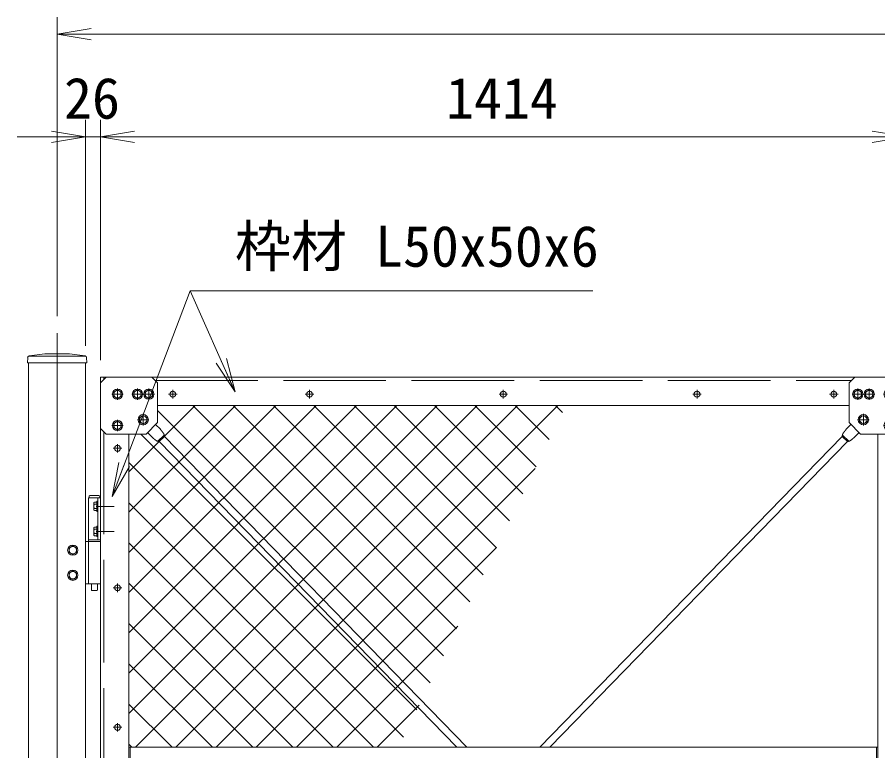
# Model space of a CAD drawing. Units: millimetres, scale not verified. Extents: x -6300 to 6300, y -4455 to 4455.
# Drawn here: x -3729 to -2219, y 36 to 1324 of the extents above; entities that cross this region are included whole.
import ezdxf
from ezdxf.enums import TextEntityAlignment as Align

# ---------------------------------------------------------------- set-up
doc = ezdxf.new("R2010")
doc.units = ezdxf.units.MM
doc.header["$LTSCALE"] = 30
doc.linetypes.add('DASHED', pattern=[7.5, 6, -1.5])
doc.linetypes.add('USER1', pattern=[50.8, 31.75, -6.35, 6.35, -6.35])
for name, color, linetype, lineweight in [('0-1_D-STR1', 1, 'Continuous', 18), ('0-2_D-BMK', 2, 'USER1', 13), ('0-6_D-STR-DIM', 7, 'Continuous', 9), ('0-7_0', 7, 'Continuous', 9), ('0-8_D-STR-TXT', 7, 'Continuous', 9), ('0-9_D-STR3', 3, 'Continuous', 13), ('0-A_D-STR2', 7, 'Continuous', 9)]:
    doc.layers.add(name, color=color, linetype=linetype, lineweight=lineweight)
doc.styles.add('ＭＳ ゴシック', font='')
doc.styles.get('ＭＳ ゴシック').set_extended_font_data('MS Gothic')

# ---------------------------------------------------------------- blocks, each defined once
blk = doc.blocks.new('_Open')
at = {"layer": '0-7_0'}
blk.add_line((-30, 5), (0, 0), dxfattribs=at)
blk.add_lwpolyline([(-30, -5), (0, 0), (-30, 0)], dxfattribs=at)
blk = doc.blocks.new('U29')
at = {"layer": '0-2_D-BMK'}
for p, q in [((300, 0), (-300, 0)), ((0, -300), (0, 300))]:
    blk.add_line(p, q, dxfattribs=at)
at = {"layer": '0-9_D-STR3'}
blk.add_lwpolyline([(194.9, 112.5), (0, 225), (-194.9, 112.5), (-194.9, -112.5), (0, -225), (194.9, -112.5)], close=True, dxfattribs=at)
for radius in [270, 194.9]:
    blk.add_circle((0, 0), radius, dxfattribs=at)
blk = doc.blocks.new('U50')
at = {"layer": '0-9_D-STR3'}
blk.add_line((2700, -2400), (2100, -3000), dxfattribs=at)
blk.add_lwpolyline([(2700, -2400), (2700, -300), (2400, 0), (0, 0), (-300, -300), (-300, -2700), (0, -3000), (2100, -3000)], dxfattribs=at)
at = {"layer": '0-6_D-STR-DIM'}
for p in [(600, -900), (1650.1, -900), (2250.1, -900), (600, -2550), (1956.2, -2243.8)]:
    blk.add_blockref('U29', p, dxfattribs=at)
blk = doc.blocks.new('U53')
at = {"layer": '0-2_D-BMK'}
for p, q in [((721.6, -450), (-409.6, -450)), ((721.6, -1770), (-409.6, -1770))]:
    blk.add_line(p, q, dxfattribs=at)
at = {"layer": '0-9_D-STR3'}
for p, q in [((-630, 0), (0, 0)), ((-630, 0), (-630, -4530)), ((-75, 120), (-555, 120)), ((-555, 0), (-75, 0)), ((-135, 0), (-135, -2220)), ((0, 0), (0, -4530)), ((-348, -281.1), (-348, -618.9)), ((-315.6, -225), (-183, -225)), ((-315.6, -337.2), (-183, -337.2)), ((-183, -180), (-135, -180)), ((-183, -225), (-183, -675)), ((-135, -180), (-135, -720)), ((-315.6, -562.8), (-183, -562.8)), ((-315.6, -675), (-183, -675)), ((-348, -1601.1), (-348, -1938.9)), ((-315.6, -1545), (-183, -1545)), ((-315.6, -1657.2), (-183, -1657.2)), ((-183, -1500), (-135, -1500)), ((-183, -1545), (-183, -1995)), ((-135, -1500), (-135, -2040)), ((-630, -2220), (0, -2220)), ((-315.6, -1882.8), (-183, -1882.8)), ((-315.6, -1995), (-183, -1995)), ((-1455, -2535), (-1650, -2647.2)), ((-1650, -2647.2), (-1650, -2872.8)), ((-1455, -2535), (-1260, -2647.2)), ((-1260, -2647.2), (-1260, -2872.8)), ((-780, -2310), (-630, -2310)), ((-630, -2310), (0, -2310)), ((-1455, -2985), (-1650, -2872.8)), ((-1455, -2985), (-1260, -2872.8)), ((-1455, -3855), (-1650, -3967.2)), ((-1650, -4192.8), (-1650, -3967.2)), ((-1455, -3855), (-1260, -3967.2)), ((-1260, -4192.8), (-1260, -3967.2)), ((-1455, -4305), (-1650, -4192.8)), ((-1455, -4305), (-1260, -4192.8)), ((-780, -4530), (-630, -4530)), ((-630, -4530), (0, -4530)), ((-475.5, -4530), (-475.5, -4860)), ((-154.5, -4530), (-154.5, -4860)), ((-475.5, -4860), (-445.5, -4890)), ((-445.5, -4890), (-184.5, -4890)), ((-184.5, -4890), (-154.5, -4860))]:
    blk.add_line(p, q, dxfattribs=at)
for points in [[(-183, -180), (-183, -720), (-135, -720)], [(-183, -1500), (-183, -2040), (-135, -2040)]]:
    blk.add_lwpolyline(points, dxfattribs=at)
for centre, radius in [((-1455, -2760), 270), ((-1455, -2760), 195), ((-1455, -4080), 270), ((-1455, -4080), 195)]:
    blk.add_circle(centre, radius, dxfattribs=at)
for centre, radius, start, end in [((-537.5, 60), 62.5, 106.2602, 253.7398), ((-92.5, 60), 62.5, 286.2602, 73.7398), ((-283.2, -281.1), 64.8, 120, 240), ((-135.6, -450), 212.4, 147.93138, 212.06862), ((-283.2, -618.9), 64.8, 120, 240), ((-283.2, -1601.1), 64.8, 120, 240), ((-135.6, -1770), 212.4, 147.93138, 212.06862), ((-283.2, -1938.9), 64.8, 120, 240)]:
    blk.add_arc(centre, radius, start, end, dxfattribs=at)

msp = doc.modelspace()

# ---------------------------------------------------------------- linework, layer by layer
at = {"layer": '0-1_D-STR1'}
for p, q in [((-3711.06, 726.67), (-3711.51, 717.16)), ((-3709.5, 729.16), (-3609.41, 729.16)), ((-3680.91, 733.16), (-3708.46, 729.5)), ((-3680.91, 733.16), (-3637.91, 733.16)), ((-3637.91, 733.16), (-3610.36, 729.5)), ((-3607.76, 726.67), (-3607.31, 717.16)), ((-3711.51, 717.16), (-3607.31, 717.16)), ((-3709.41, 717.16), (-3709.41, -1107.84)), ((-3583.41, 692.16), (-3583.41, 682.16)), ((-3573.41, 692.16), (-3583.41, 692.16)), ((-3493.41, 692.16), (-2259.41, 692.16)), ((-3483.41, 642.16), (-2269.41, 642.16)), ((-3583.41, 602.16), (-3583.41, -667.84)), ((-3533.41, 592.16), (-3533.41, -657.84)), ((-2219.41, 592.16), (-2219.41, -15.84)), ((-2219.41, 42.16), (-3533.41, 42.16)), ((-3531.41, 42.16), (-3531.41, -107.84)), ((-2221.41, 42.16), (-2221.41, -15.84))]:
    msp.add_line(p, q, dxfattribs=at)
at = {"layer": '0-1_D-STR1', "linetype": 'DASHED'}
for p, q in [((-3577.41, 692.16), (-3577.41, 688.16)), ((-3487.41, 686.16), (-2265.41, 686.16)), ((-3577.41, 596.16), (-3577.41, -661.84))]:
    msp.add_line(p, q, dxfattribs=at)
at = {"layer": '0-1_D-STR1'}
msp.add_lwpolyline([(-3709.41, -1107.84), (-3609.41, -1107.84), (-3609.41, 717.16)], dxfattribs=at)
for centre, start, end in [((-3708.07, 726.53), 97.56971, 177.299), ((-3610.76, 726.53), 2.701, 82.43029)]:
    msp.add_arc(centre, 3, start, end, dxfattribs=at)
at = {"layer": '0-2_D-BMK'}
for p, q in [((-3659.41, 769.16), (-3659.41, -1147.84)), ((-3456.41, 669.6), (-3456.41, 654.72)), ((-3216.41, 669.6), (-3216.41, 654.72)), ((-2876.41, 669.6), (-2876.41, 654.72)), ((-2536.41, 669.6), (-2536.41, 654.72)), ((-2296.41, 669.6), (-2296.41, 654.72)), ((-3463.85, 662.16), (-3448.97, 662.16)), ((-3223.85, 662.16), (-3208.97, 662.16)), ((-2883.85, 662.16), (-2868.97, 662.16)), ((-2543.85, 662.16), (-2528.97, 662.16)), ((-2303.85, 662.16), (-2288.97, 662.16)), ((-3553.41, 574.6), (-3553.41, 559.72)), ((-3560.85, 567.16), (-3545.97, 567.16)), ((-3560.85, 322.16), (-3545.97, 322.16)), ((-3553.41, 329.6), (-3553.41, 314.72)), ((-3560.85, 77.16), (-3545.97, 77.16)), ((-3553.41, 84.6), (-3553.41, 69.72))]:
    msp.add_line(p, q, dxfattribs=at)
at = {"layer": '0-6_D-STR-DIM'}
for p, q in [((-3659.41, 799.16), (-3659.41, 1324.2)), ((-719.41, 1294.2), (-3599.41, 1294.2)), ((-3609.41, 747.16), (-3609.41, 1144.2)), ((-3583.41, 722.16), (-3583.41, 1144.2)), ((-3583.41, 722.16), (-3583.41, 1144.2)), ((-3669.41, 1114.2), (-3729.41, 1114.2)), ((-3583.41, 1114.2), (-3609.41, 1114.2)), ((-3523.41, 1114.2), (-2229.41, 1114.2)), ((-3523.41, 1114.2), (-3463.41, 1114.2)), ((-2229.41, 1114.2), (-2289.41, 1114.2))]:
    msp.add_line(p, q, dxfattribs=at)
at = {"layer": '0-8_D-STR-TXT'}
msp.add_line((-3426.05, 843.57), (-3347.84, 667.93), dxfattribs=at)
msp.add_lwpolyline([(-2719.21, 843.57), (-3426.05, 843.57), (-3562.11, 484.44)], dxfattribs=at)
at = {"layer": '0-9_D-STR3'}
for p, q in [((-3486.55, 609.02), (-3478.24, 600.47)), ((-2266.27, 609.02), (-2274.59, 600.47)), ((-3500.69, 594.88), (-3492.58, 586.53)), ((-3471.44, 590.35), (-3482.64, 579.45)), ((-2281.38, 590.35), (-2270.18, 579.45)), ((-2252.13, 594.88), (-2260.25, 586.53)), ((-3471.09, 587.89), (-3480.2, 579.04)), ((-3480.2, 579.04), (-2958.19, 42.16)), ((-3471.09, 587.89), (-2940.48, 42.16)), ((-2281.73, 587.89), (-2812.34, 42.16)), ((-2272.62, 579.04), (-2794.63, 42.16)), ((-2281.73, 587.89), (-2272.62, 579.04))]:
    msp.add_line(p, q, dxfattribs=at)
for points in [[(-3474.96, 596.5), (-3475.11, 596.7), (-3475.26, 596.89), (-3475.42, 597.08), (-3475.57, 597.28), (-3475.72, 597.47), (-3475.88, 597.66), (-3476.03, 597.85), (-3476.19, 598.05), (-3476.34, 598.24), (-3476.5, 598.43), (-3476.65, 598.61), (-3476.81, 598.8), (-3476.96, 598.99), (-3477.12, 599.18), (-3477.28, 599.37), (-3477.44, 599.55), (-3477.59, 599.74), (-3477.75, 599.92), (-3477.91, 600.11), (-3478.08, 600.29), (-3478.24, 600.47)], [(-3471.09, 587.89), (-3471.12, 588.14), (-3471.15, 588.38), (-3471.18, 588.63), (-3471.21, 588.87), (-3471.24, 589.12), (-3471.27, 589.36), (-3471.31, 589.61), (-3471.35, 589.85), (-3471.39, 590.09), (-3471.44, 590.33), (-3471.49, 590.57), (-3471.55, 590.81), (-3471.62, 591.04), (-3471.69, 591.27), (-3471.77, 591.5), (-3471.86, 591.73), (-3471.95, 591.96), (-3472.05, 592.18), (-3472.15, 592.4), (-3472.26, 592.62), (-3472.38, 592.83), (-3472.5, 593.05), (-3472.62, 593.26), (-3472.75, 593.47), (-3472.88, 593.68), (-3473.02, 593.89), (-3473.16, 594.1), (-3473.3, 594.3), (-3473.44, 594.51), (-3473.59, 594.71), (-3473.74, 594.91), (-3473.89, 595.11), (-3474.04, 595.32), (-3474.19, 595.51), (-3474.34, 595.71), (-3474.5, 595.91), (-3474.65, 596.11), (-3474.8, 596.3), (-3474.96, 596.5)], [(-2281.73, 587.89), (-2281.7, 588.14), (-2281.67, 588.38), (-2281.64, 588.63), (-2281.61, 588.87), (-2281.58, 589.12), (-2281.55, 589.36), (-2281.51, 589.61), (-2281.47, 589.85), (-2281.43, 590.09), (-2281.38, 590.33), (-2281.33, 590.57), (-2281.27, 590.81), (-2281.21, 591.04), (-2281.13, 591.27), (-2281.05, 591.5), (-2280.97, 591.73), (-2280.87, 591.96), (-2280.77, 592.18), (-2280.67, 592.4), (-2280.56, 592.62), (-2280.44, 592.83), (-2280.32, 593.05), (-2280.2, 593.26), (-2280.07, 593.47), (-2279.94, 593.68), (-2279.8, 593.89), (-2279.67, 594.1), (-2279.52, 594.3), (-2279.38, 594.51), (-2279.23, 594.71), (-2279.09, 594.91), (-2278.94, 595.11), (-2278.78, 595.32), (-2278.63, 595.51), (-2278.48, 595.71), (-2278.33, 595.91), (-2278.17, 596.11), (-2278.02, 596.3), (-2277.87, 596.5)], [(-2277.87, 596.5), (-2277.71, 596.7), (-2277.56, 596.89), (-2277.41, 597.08), (-2277.25, 597.28), (-2277.1, 597.47), (-2276.95, 597.66), (-2276.79, 597.85), (-2276.64, 598.05), (-2276.48, 598.24), (-2276.33, 598.43), (-2276.17, 598.61), (-2276.02, 598.8), (-2275.86, 598.99), (-2275.7, 599.18), (-2275.54, 599.37), (-2275.39, 599.55), (-2275.23, 599.74), (-2275.07, 599.92), (-2274.91, 600.11), (-2274.75, 600.29), (-2274.59, 600.47)], [(-3488.7, 583.14), (-3488.89, 583.3), (-3489.08, 583.46), (-3489.27, 583.62), (-3489.46, 583.78), (-3489.64, 583.94), (-3489.83, 584.09), (-3490.02, 584.25), (-3490.21, 584.41), (-3490.39, 584.57), (-3490.58, 584.73), (-3490.76, 584.89), (-3490.95, 585.06), (-3491.13, 585.22), (-3491.31, 585.38), (-3491.5, 585.54), (-3491.68, 585.71), (-3491.86, 585.87), (-3492.04, 586.03), (-3492.22, 586.2), (-3492.4, 586.37), (-3492.58, 586.53)], [(-3480.2, 579.04), (-3480.44, 579.08), (-3480.69, 579.11), (-3480.93, 579.15), (-3481.18, 579.18), (-3481.42, 579.22), (-3481.66, 579.26), (-3481.91, 579.3), (-3482.15, 579.35), (-3482.39, 579.4), (-3482.63, 579.45), (-3482.87, 579.51), (-3483.1, 579.58), (-3483.33, 579.65), (-3483.56, 579.73), (-3483.79, 579.82), (-3484.01, 579.91), (-3484.24, 580.01), (-3484.46, 580.11), (-3484.67, 580.22), (-3484.89, 580.34), (-3485.1, 580.46), (-3485.31, 580.59), (-3485.52, 580.72), (-3485.73, 580.85), (-3485.94, 580.99), (-3486.14, 581.13), (-3486.35, 581.27), (-3486.55, 581.42), (-3486.75, 581.57), (-3486.95, 581.72), (-3487.14, 581.88), (-3487.34, 582.03), (-3487.54, 582.19), (-3487.73, 582.35), (-3487.93, 582.51), (-3488.12, 582.66), (-3488.31, 582.82), (-3488.5, 582.98), (-3488.7, 583.14)], [(-2272.62, 579.04), (-2272.38, 579.08), (-2272.14, 579.11), (-2271.89, 579.15), (-2271.65, 579.18), (-2271.4, 579.22), (-2271.16, 579.26), (-2270.91, 579.3), (-2270.67, 579.35), (-2270.43, 579.4), (-2270.19, 579.45), (-2269.96, 579.51), (-2269.72, 579.58), (-2269.49, 579.65), (-2269.26, 579.73), (-2269.03, 579.82), (-2268.81, 579.91), (-2268.59, 580.01), (-2268.37, 580.11), (-2268.15, 580.22), (-2267.93, 580.34), (-2267.72, 580.46), (-2267.51, 580.59), (-2267.3, 580.72), (-2267.09, 580.85), (-2266.88, 580.99), (-2266.68, 581.13), (-2266.48, 581.27), (-2266.27, 581.42), (-2266.07, 581.57), (-2265.88, 581.72), (-2265.68, 581.88), (-2265.48, 582.03), (-2265.29, 582.19), (-2265.09, 582.35), (-2264.9, 582.51), (-2264.7, 582.66), (-2264.51, 582.82), (-2264.32, 582.98), (-2264.13, 583.14)], [(-2264.13, 583.14), (-2263.94, 583.3), (-2263.75, 583.46), (-2263.56, 583.62), (-2263.37, 583.78), (-2263.18, 583.94), (-2262.99, 584.09), (-2262.8, 584.25), (-2262.62, 584.41), (-2262.43, 584.57), (-2262.24, 584.73), (-2262.06, 584.89), (-2261.88, 585.06), (-2261.69, 585.22), (-2261.51, 585.38), (-2261.33, 585.54), (-2261.15, 585.71), (-2260.96, 585.87), (-2260.78, 586.03), (-2260.6, 586.2), (-2260.42, 586.37), (-2260.25, 586.53)]]:
    msp.add_lwpolyline(points, dxfattribs=at)
for centre in [(-3456.41, 662.16), (-3216.41, 662.16), (-2876.41, 662.16), (-2536.41, 662.16), (-2296.41, 662.16), (-3553.41, 567.16), (-3553.41, 322.16), (-3553.41, 77.16)]:
    msp.add_circle(centre, 5.25, dxfattribs=at)
at = {"layer": '0-A_D-STR2'}
for p, q in [((-3533.41, 525.72), (-3416.97, 642.16)), ((-3533.41, 455.01), (-3346.26, 642.16)), ((-3533.41, 384.3), (-3275.55, 642.16)), ((-3533.41, 313.59), (-3204.84, 642.16)), ((-3533.41, 242.88), (-3134.13, 642.16)), ((-3533.41, 172.17), (-3063.41, 642.16)), ((-3533.41, 101.46), (-2992.7, 642.16)), ((-3521.99, 42.16), (-2921.99, 642.16)), ((-3451.28, 42.16), (-2851.28, 642.16)), ((-2981.54, 202.5), (-3421.2, 642.16)), ((-3380.57, 42.16), (-2780.57, 642.16)), ((-2958.31, 249.98), (-3350.49, 642.16)), ((-2935.07, 297.45), (-3279.78, 642.16)), ((-2911.83, 344.92), (-3209.07, 642.16)), ((-2888.6, 392.4), (-3138.36, 642.16)), ((-2865.36, 439.87), (-3067.65, 642.16)), ((-2842.12, 487.34), (-2996.94, 642.16)), ((-2818.88, 534.82), (-2926.23, 642.16)), ((-2795.65, 582.29), (-2855.52, 642.16)), ((-2772.41, 629.77), (-2784.81, 642.16)), ((-3004.78, 155.03), (-3483.41, 633.66)), ((-3028.02, 107.56), (-3512.62, 592.16)), ((-3051.26, 60.08), (-3533.41, 542.24)), ((-3309.86, 42.16), (-2820.49, 531.53)), ((-3104.05, 42.16), (-3533.41, 471.53)), ((-3174.76, 42.16), (-3533.41, 400.82)), ((-3239.15, 42.16), (-2888.29, 393.02)), ((-3245.47, 42.16), (-3533.41, 330.11)), ((-3316.18, 42.16), (-3533.41, 259.4)), ((-3168.44, 42.16), (-2956.09, 254.52)), ((-3386.89, 42.16), (-3533.41, 188.69)), ((-3457.6, 42.16), (-3533.41, 117.97)), ((-3097.73, 42.16), (-3023.88, 116.01)), ((-3528.31, 42.16), (-3533.41, 47.26))]:
    msp.add_line(p, q, dxfattribs=at)

# ---------------------------------------------------------------- block references
at = {"layer": '0-6_D-STR-DIM', "xscale": 2, "yscale": 2, "rotation": 180}
for p in [(-3659.41, 1294.2), (-3583.41, 1114.2), (-3583.41, 1114.2)]:
    msp.add_blockref('_Open', p, dxfattribs=at)
at = {"layer": '0-6_D-STR-DIM'}
for name, p, xscale, yscale in [('_Open', (-3609.41, 1114.2), 2, 2), ('_Open', (-2169.41, 1114.2), 2, 2), ('_Open', (-2169.41, 1114.2), 2, 2), ('U50', (-3573.41, 692.16), 0.03333333, 0.03333333), ('U50', (-2179.41, 692.16), -0.03333333, 0.03333333), ('U53', (-3583.41, 480.16), 0.03333333, 0.03333333)]:
    msp.add_blockref(name, p, dxfattribs=dict(at, xscale=xscale, yscale=yscale))
at = {"layer": '0-8_D-STR-TXT', "xscale": 2, "yscale": 2}
for p, rotation in [((-3347.03, 666.1), 294.00222), ((-3562.82, 482.57), 249.25075)]:
    msp.add_blockref('_Open', p, dxfattribs=dict(at, rotation=rotation))

# ---------------------------------------------------------------- texts
at = {"layer": '0-6_D-STR-DIM', "style": 'ＭＳ ゴシック'}
for s, p in [('26', (-3647.25, 1124.33)), ('1414', (-2976.95, 1124.33))]:
    msp.add_text(s, height=72.14, dxfattribs=at).set_placement(p, align=Align.BOTTOM_LEFT)
at = {"layer": '0-8_D-STR-TXT', "style": 'ＭＳ ゴシック'}
msp.add_text('枠材 L50x50x6', height=72.14, dxfattribs=at).set_placement((-3347.38, 864.36), align=Align.BOTTOM_LEFT)

doc.saveas('drawing.dxf')
